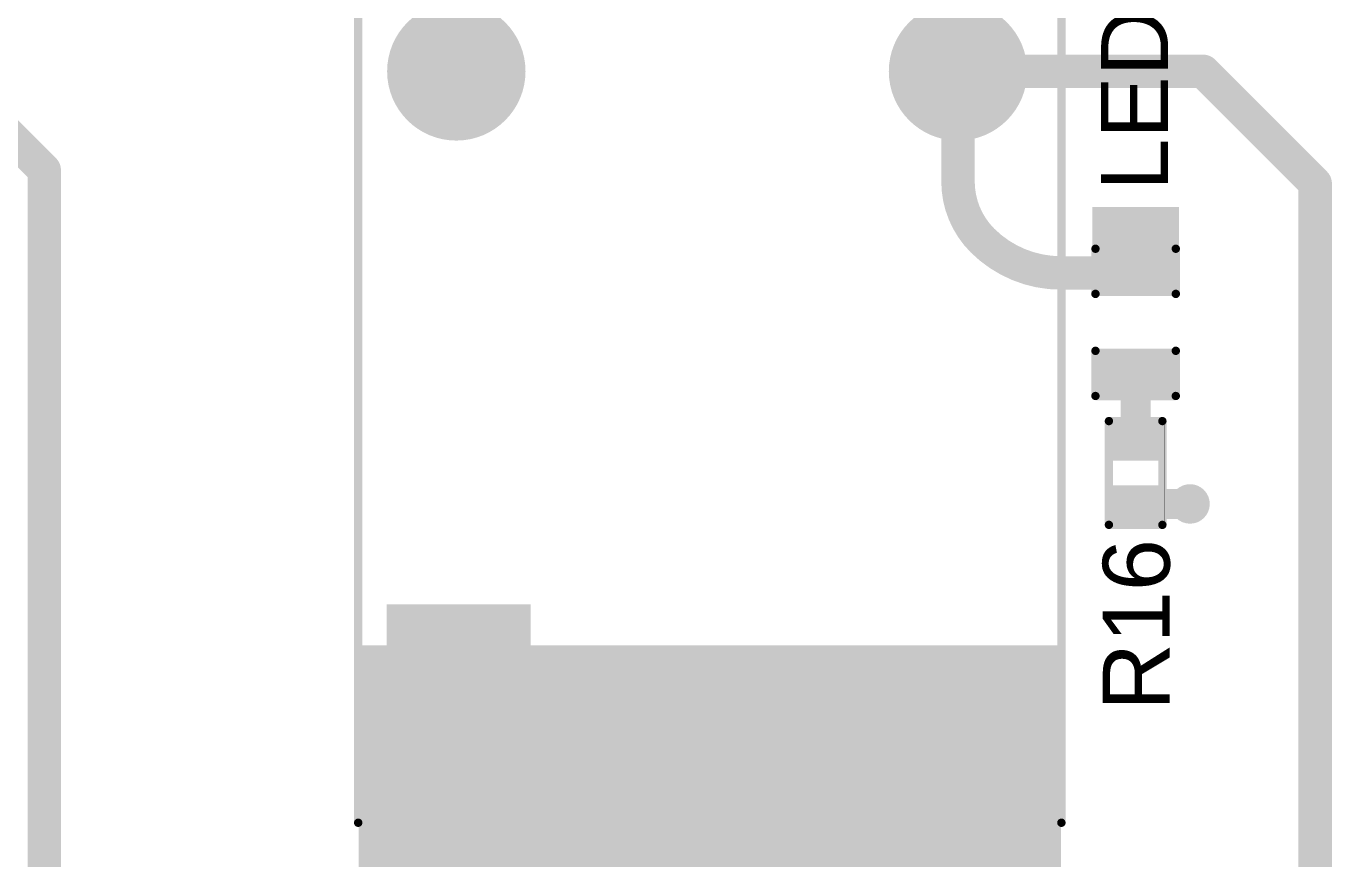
# Model space of a CAD drawing. Header units: millimetres. Extents: x 0 to 5381, y 0 to 5431.
# Drawn here: x 43.51 to 63.35, y 48.09 to 60.73 of the extents above; entities that cross this region are included whole.
import ezdxf

# ---------------------------------------------------------------- set-up
doc = ezdxf.new("R2010")
doc.units = ezdxf.units.MM
for name, color, linetype in [('BottomLayer', 5, 'Continuous'), ('BottomSolder', 6, 'Continuous'), ('MultiLayer', 9, 'Continuous'), ('PadHoleLayer', 156, 'Continuous'), ('TopLayer', 1, 'Continuous'), ('TopOverlay', 2, 'Continuous'), ('TopPaste', 8, 'Continuous'), ('TopSolder', 216, 'Continuous'), ('ViaHoleLayer', 16, 'Continuous')]:
    doc.layers.add(name, color=color, linetype=linetype)
doc.styles.add('Arial', font='', dxfattribs={"height": 0.2})
doc.styles.get('Arial').set_extended_font_data('Arial')

# ---------------------------------------------------------------- blocks, each defined once
blk = doc.blocks.new('R___0402_11')
at = {"layer": 'TopLayer'}
for points in [[(-0.699, -0.318), (-0.699, 0.318), (-0.241, 0.318), (-0.241, -0.318)], [(0.241, -0.318), (0.241, 0.318), (0.699, 0.318), (0.699, -0.318)]]:
    blk.add_hatch(color=1, dxfattribs=at).paths.add_polyline_path(points)
at = {"layer": 'TopPaste'}
for points in [[(-0.699, -0.318), (-0.699, 0.318), (-0.241, 0.318), (-0.241, -0.318)], [(0.241, -0.318), (0.241, 0.318), (0.699, 0.318), (0.699, -0.318)]]:
    blk.add_hatch(color=8, dxfattribs=at).paths.add_polyline_path(points)
at = {"layer": 'TopSolder'}
for points in [[(-0.754, -0.373), (-0.754, 0.373), (-0.186, 0.373), (-0.186, -0.373)], [(0.186, -0.373), (0.186, 0.373), (0.754, 0.373), (0.754, -0.373)]]:
    blk.add_hatch(color=216, dxfattribs=at).paths.add_polyline_path(points)
at = {"layer": 'TopOverlay'}
for points, const_width in [([(-0.787, 0.406), (0.787, 0.406)], 0.127), ([(-0.787, 0.406), (-0.787, -0.406)], 0.127), ([(0.787, 0.406), (0.787, -0.406)], 0.127), ([(-0.787, -0.406), (0.787, -0.406)], 0.127), ([(-0.813, -0.432), (0.813, -0.432)], 0.00323)]:
    blk.add_lwpolyline(points, dxfattribs=dict(at, const_width=const_width))
for points, const_width in [([(-0.819, 0.406, 1), (-0.756, 0.406, 1)], 0.0635), ([(-0.819, 0.406, 1), (-0.756, 0.406, 1)], 0.0635), ([(0.756, 0.406, 1), (0.819, 0.406, 1)], 0.0635), ([(0.756, 0.406, 1), (0.819, 0.406, 1)], 0.0635), ([(-0.819, -0.406, 1), (-0.756, -0.406, 1)], 0.0635), ([(-0.819, -0.406, 1), (-0.756, -0.406, 1)], 0.0635), ([(0.756, -0.406, 1), (0.819, -0.406, 1)], 0.0635), ([(0.756, -0.406, 1), (0.819, -0.406, 1)], 0.0635), ([(-0.814, -0.432, 1), (-0.812, -0.432, 1)], 0.00161), ([(0.812, -0.432, 1), (0.814, -0.432, 1)], 0.00161)]:
    blk.add_lwpolyline(points, format="xyb", close=True, dxfattribs=dict(at, const_width=const_width))
blk = doc.blocks.new('LED_0603_29')
at = {"layer": 'TopLayer'}
for points in [[(-1, 0.5), (-0.5, 0.5), (-0.5, -0.5), (-1, -0.5)], [(0.5, 0.5), (1, 0.5), (1, -0.5), (0.5, -0.5)]]:
    blk.add_hatch(color=1, dxfattribs=at).paths.add_polyline_path(points)
at = {"layer": 'TopOverlay'}
blk.add_hatch(color=2, dxfattribs=at).paths.add_polyline_path([(1.118, -0.66), (1.753, -0.66), (1.753, 0.66), (1.118, 0.66)])
at = {"layer": 'TopPaste'}
for points in [[(-1, 0.5), (-0.5, 0.5), (-0.5, -0.5), (-1, -0.5)], [(0.5, 0.5), (1, 0.5), (1, -0.5), (0.5, -0.5)]]:
    blk.add_hatch(color=8, dxfattribs=at).paths.add_polyline_path(points)
at = {"layer": 'TopSolder'}
for points in [[(-1.102, 0.602), (-0.398, 0.602), (-0.398, -0.602), (-1.102, -0.602)], [(0.398, 0.602), (1.102, 0.602), (1.102, -0.602), (0.398, -0.602)]]:
    blk.add_hatch(color=216, dxfattribs=at).paths.add_polyline_path(points)
at = {"layer": 'TopOverlay', "const_width": 0.127}
for points in [[(-1.118, 0.61), (-1.118, -0.61)], [(-1.118, 0.61), (-0.432, 0.61)], [(0.432, 0.61), (1.118, 0.61)], [(1.118, 0.61), (1.118, -0.61)], [(-1.118, -0.61), (-0.432, -0.61)], [(0.432, -0.61), (1.118, -0.61)]]:
    blk.add_lwpolyline(points, dxfattribs=at)
at = {"layer": 'TopOverlay', "const_width": 0.0635}
for points in [[(-1.149, 0.61, 1), (-1.086, 0.61, 1)], [(-1.149, 0.61, 1), (-1.086, 0.61, 1)], [(-0.464, 0.61, 1), (-0.4, 0.61, 1)], [(0.4, 0.61, 1), (0.464, 0.61, 1)], [(1.086, 0.61, 1), (1.149, 0.61, 1)], [(1.086, 0.61, 1), (1.149, 0.61, 1)], [(-1.149, -0.61, 1), (-1.086, -0.61, 1)], [(-1.149, -0.61, 1), (-1.086, -0.61, 1)], [(-0.464, -0.61, 1), (-0.4, -0.61, 1)], [(0.4, -0.61, 1), (0.464, -0.61, 1)], [(1.086, -0.61, 1), (1.149, -0.61, 1)], [(1.086, -0.61, 1), (1.149, -0.61, 1)]]:
    blk.add_lwpolyline(points, format="xyb", close=True, dxfattribs=at)
blk = doc.blocks.new('HFD16_24_ZFH_3N_37')
at = {"layer": 'BottomLayer'}
h = blk.add_hatch(color=5, dxfattribs=at)
edge = h.paths.add_edge_path()
edge.add_arc((-6.35, 3.81), 1, 0, 360)
h = blk.add_hatch(color=5, dxfattribs=at)
edge = h.paths.add_edge_path()
edge.add_arc((3.81, 3.81), 1, 0, 360)
h = blk.add_hatch(color=5, dxfattribs=at)
edge = h.paths.add_edge_path()
edge.add_arc((6.35, 3.81), 1, 0, 360)
h = blk.add_hatch(color=5, dxfattribs=at)
edge = h.paths.add_edge_path()
edge.add_arc((-6.35, -3.81), 1, 0, 360)
h = blk.add_hatch(color=5, dxfattribs=at)
edge = h.paths.add_edge_path()
edge.add_arc((3.81, -3.81), 1, 0, 360)
h = blk.add_hatch(color=5, dxfattribs=at)
edge = h.paths.add_edge_path()
edge.add_arc((6.35, -3.81), 1, 0, 360)
at = {"layer": 'BottomSolder'}
h = blk.add_hatch(color=6, dxfattribs=at)
edge = h.paths.add_edge_path()
edge.add_arc((-6.35, 3.81), 1.051, 0, 360)
h = blk.add_hatch(color=6, dxfattribs=at)
edge = h.paths.add_edge_path()
edge.add_arc((3.81, 3.81), 1.051, 0, 360)
h = blk.add_hatch(color=6, dxfattribs=at)
edge = h.paths.add_edge_path()
edge.add_arc((6.35, 3.81), 1.051, 0, 360)
h = blk.add_hatch(color=6, dxfattribs=at)
edge = h.paths.add_edge_path()
edge.add_arc((-6.35, -3.81), 1.051, 0, 360)
h = blk.add_hatch(color=6, dxfattribs=at)
edge = h.paths.add_edge_path()
edge.add_arc((3.81, -3.81), 1.051, 0, 360)
h = blk.add_hatch(color=6, dxfattribs=at)
edge = h.paths.add_edge_path()
edge.add_arc((6.35, -3.81), 1.051, 0, 360)
at = {"layer": 'MultiLayer'}
h = blk.add_hatch(color=9, dxfattribs=at)
edge = h.paths.add_edge_path()
edge.add_arc((-6.35, 3.81), 1, 0, 360)
h = blk.add_hatch(color=9, dxfattribs=at)
edge = h.paths.add_edge_path()
edge.add_arc((3.81, 3.81), 1, 0, 360)
h = blk.add_hatch(color=9, dxfattribs=at)
edge = h.paths.add_edge_path()
edge.add_arc((6.35, 3.81), 1, 0, 360)
h = blk.add_hatch(color=9, dxfattribs=at)
edge = h.paths.add_edge_path()
edge.add_arc((-6.35, -3.81), 1, 0, 360)
h = blk.add_hatch(color=9, dxfattribs=at)
edge = h.paths.add_edge_path()
edge.add_arc((3.81, -3.81), 1, 0, 360)
h = blk.add_hatch(color=9, dxfattribs=at)
edge = h.paths.add_edge_path()
edge.add_arc((6.35, -3.81), 1, 0, 360)
at = {"layer": 'PadHoleLayer'}
h = blk.add_hatch(color=156, dxfattribs=at)
edge = h.paths.add_edge_path()
edge.add_arc((-6.35, 3.81), 0.6, 0, 360)
h = blk.add_hatch(color=156, dxfattribs=at)
edge = h.paths.add_edge_path()
edge.add_arc((3.81, 3.81), 0.6, 0, 360)
h = blk.add_hatch(color=156, dxfattribs=at)
edge = h.paths.add_edge_path()
edge.add_arc((6.35, 3.81), 0.6, 0, 360)
h = blk.add_hatch(color=156, dxfattribs=at)
edge = h.paths.add_edge_path()
edge.add_arc((-6.35, -3.81), 0.6, 0, 360)
h = blk.add_hatch(color=156, dxfattribs=at)
edge = h.paths.add_edge_path()
edge.add_arc((3.81, -3.81), 0.6, 0, 360)
h = blk.add_hatch(color=156, dxfattribs=at)
edge = h.paths.add_edge_path()
edge.add_arc((6.35, -3.81), 0.6, 0, 360)
at = {"layer": 'TopLayer'}
h = blk.add_hatch(color=1, dxfattribs=at)
edge = h.paths.add_edge_path()
edge.add_arc((-6.35, 3.81), 1, 0, 360)
h = blk.add_hatch(color=1, dxfattribs=at)
edge = h.paths.add_edge_path()
edge.add_arc((3.81, 3.81), 1, 0, 360)
h = blk.add_hatch(color=1, dxfattribs=at)
edge = h.paths.add_edge_path()
edge.add_arc((6.35, 3.81), 1, 0, 360)
h = blk.add_hatch(color=1, dxfattribs=at)
edge = h.paths.add_edge_path()
edge.add_arc((-6.35, -3.81), 1, 0, 360)
h = blk.add_hatch(color=1, dxfattribs=at)
edge = h.paths.add_edge_path()
edge.add_arc((3.81, -3.81), 1, 0, 360)
h = blk.add_hatch(color=1, dxfattribs=at)
edge = h.paths.add_edge_path()
edge.add_arc((6.35, -3.81), 1, 0, 360)
at = {"layer": 'TopOverlay'}
blk.add_hatch(color=2, dxfattribs=at).paths.add_polyline_path([(-5.219, 2.681), (-4.279, 2.681), (-4.279, 4.866), (-5.219, 4.866)])
at = {"layer": 'TopSolder'}
h = blk.add_hatch(color=216, dxfattribs=at)
edge = h.paths.add_edge_path()
edge.add_arc((-6.35, 3.81), 1.051, 0, 360)
h = blk.add_hatch(color=216, dxfattribs=at)
edge = h.paths.add_edge_path()
edge.add_arc((3.81, 3.81), 1.051, 0, 360)
h = blk.add_hatch(color=216, dxfattribs=at)
edge = h.paths.add_edge_path()
edge.add_arc((6.35, 3.81), 1.051, 0, 360)
h = blk.add_hatch(color=216, dxfattribs=at)
edge = h.paths.add_edge_path()
edge.add_arc((-6.35, -3.81), 1.051, 0, 360)
h = blk.add_hatch(color=216, dxfattribs=at)
edge = h.paths.add_edge_path()
edge.add_arc((3.81, -3.81), 1.051, 0, 360)
h = blk.add_hatch(color=216, dxfattribs=at)
edge = h.paths.add_edge_path()
edge.add_arc((6.35, -3.81), 1.051, 0, 360)
at = {"layer": 'TopOverlay', "const_width": 0.127}
for points in [[(-7.595, 5.3), (8.205, 5.3)], [(-7.595, 5.3), (-7.595, -5.38)], [(8.205, 5.3), (8.205, -5.3)], [(-7.595, -5.38), (8.205, -5.38)]]:
    blk.add_lwpolyline(points, dxfattribs=at)
at = {"layer": 'TopOverlay', "const_width": 0.0635}
for points in [[(-7.627, 5.3, 1), (-7.563, 5.3, 1)], [(-7.627, 5.3, 1), (-7.563, 5.3, 1)], [(8.173, 5.3, 1), (8.237, 5.3, 1)], [(8.173, 5.3, 1), (8.237, 5.3, 1)], [(-7.627, -5.38, 1), (-7.563, -5.38, 1)], [(-7.627, -5.38, 1), (-7.563, -5.38, 1)], [(8.173, -5.3, 1), (8.237, -5.3, 1)], [(8.173, -5.38, 1), (8.237, -5.38, 1)]]:
    blk.add_lwpolyline(points, format="xyb", close=True, dxfattribs=at)

msp = doc.modelspace()

# ---------------------------------------------------------------- hatches: boundary and pattern name
at = {"layer": 'BottomLayer'}
h = msp.add_hatch(color=5, dxfattribs=at)
edge = h.paths.add_edge_path()
edge.add_arc((61.193, 53.48), 0.3, 0, 360)
at = {"layer": 'BottomSolder'}
h = msp.add_hatch(color=6, dxfattribs=at)
edge = h.paths.add_edge_path()
edge.add_arc((61.193, 53.48), 0.15, 0, 360)
at = {"layer": 'TopLayer'}
h = msp.add_hatch(color=1, dxfattribs=at)
edge = h.paths.add_edge_path()
edge.add_arc((61.193, 53.48), 0.3, 0, 360)
for points in [[(48.565, 46.863), (59.233, 46.863), (59.233, 51.333), (48.565, 51.333)], [(49.962, 45.314), (57.823, 45.314), (57.823, 50.952), (49.962, 50.952)]]:
    msp.add_hatch(color=1, dxfattribs=at).paths.add_polyline_path(points)
at = {"layer": 'TopSolder'}
h = msp.add_hatch(color=216, dxfattribs=at)
edge = h.paths.add_edge_path()
edge.add_arc((61.193, 53.48), 0.15, 0, 360)
at = {"layer": 'ViaHoleLayer'}
h = msp.add_hatch(color=16, dxfattribs=at)
edge = h.paths.add_edge_path()
edge.add_arc((61.193, 53.48), 0.15, 0, 360)

# ---------------------------------------------------------------- linework, layer by layer
at = {"layer": 'BottomLayer', "const_width": 0.508}
for points in [[(42.291, 60.046), (43.79, 58.547)], [(57.669, 60.046), (61.392, 60.046)], [(61.392, 60.046), (63.094, 58.344)], [(43.79, 40.767), (43.79, 58.547)], [(63.094, 39.599), (63.094, 58.344)]]:
    msp.add_lwpolyline(points, dxfattribs=at)
at = {"layer": 'BottomLayer', "const_width": 0.254}
for points in [[(57.542, 60.046, 1), (57.796, 60.046, 1)], [(61.265, 60.046, 1), (61.519, 60.046, 1)], [(61.265, 60.046, 1), (61.519, 60.046, 1)], [(43.663, 58.547, 1), (43.917, 58.547, 1)], [(43.663, 58.547, 1), (43.917, 58.547, 1)], [(62.967, 58.344, 1), (63.221, 58.344, 1)], [(62.967, 58.344, 1), (63.221, 58.344, 1)]]:
    msp.add_lwpolyline(points, format="xyb", close=True, dxfattribs=at)
at = {"layer": 'TopLayer'}
for points, const_width in [([(57.669, 58.374), (57.669, 60.046)], 0.508), ([(59.233, 56.986), (60.367, 56.986)], 0.508), ([(60.367, 54.419), (60.367, 55.486)], 0.457), ([(60.367, 53.48), (61.193, 53.48)], 0.457)]:
    msp.add_lwpolyline(points, dxfattribs=dict(at, const_width=const_width))
for points, const_width in [([(57.542, 60.046, 1), (57.796, 60.046, 1)], 0.254), ([(57.542, 58.374, 1), (57.796, 58.374, 1)], 0.254), ([(57.542, 58.374, 1), (57.796, 58.374, 1)], 0.254), ([(57.912, 57.48, 1), (58.166, 57.48, 1)], 0.254), ([(57.912, 57.48, 1), (58.166, 57.48, 1)], 0.254), ([(59.106, 56.986, 1), (59.36, 56.986, 1)], 0.254), ([(59.106, 56.986, 1), (59.36, 56.986, 1)], 0.254), ([(60.24, 56.986, 1), (60.494, 56.986, 1)], 0.254), ([(60.253, 55.486, 1), (60.482, 55.486, 1)], 0.229), ([(60.253, 54.419, 1), (60.482, 54.419, 1)], 0.229), ([(60.253, 53.48, 1), (60.482, 53.48, 1)], 0.229), ([(61.078, 53.48, 1), (61.307, 53.48, 1)], 0.229)]:
    msp.add_lwpolyline(points, format="xyb", close=True, dxfattribs=dict(at, const_width=const_width))
at = {"layer": 'TopLayer', "const_width": 0.508}
for points in [[(58.039, 57.48, -0.198912), (57.669, 58.374)], [(59.233, 56.986, -0.198912), (58.039, 57.48)]]:
    msp.add_lwpolyline(points, format="xyb", dxfattribs=at)

# ---------------------------------------------------------------- block references
at = {"rotation": 90}
for name, p in [('HFD16_24_ZFH_3N_37', (53.859, 56.236)), ('LED_0603_29', (60.367, 56.236)), ('R___0402_11', (60.367, 53.95))]:
    msp.add_blockref(name, p, dxfattribs=at)

# ---------------------------------------------------------------- texts
at = {"layer": 'TopOverlay', "style": 'Arial'}
for s, p in [('LED6', (60.858, 58.234)), ('R16', (60.884, 50.343))]:
    msp.add_text(s, height=1.016, rotation=90, dxfattribs=at).set_placement(p)

doc.saveas('drawing.dxf')
